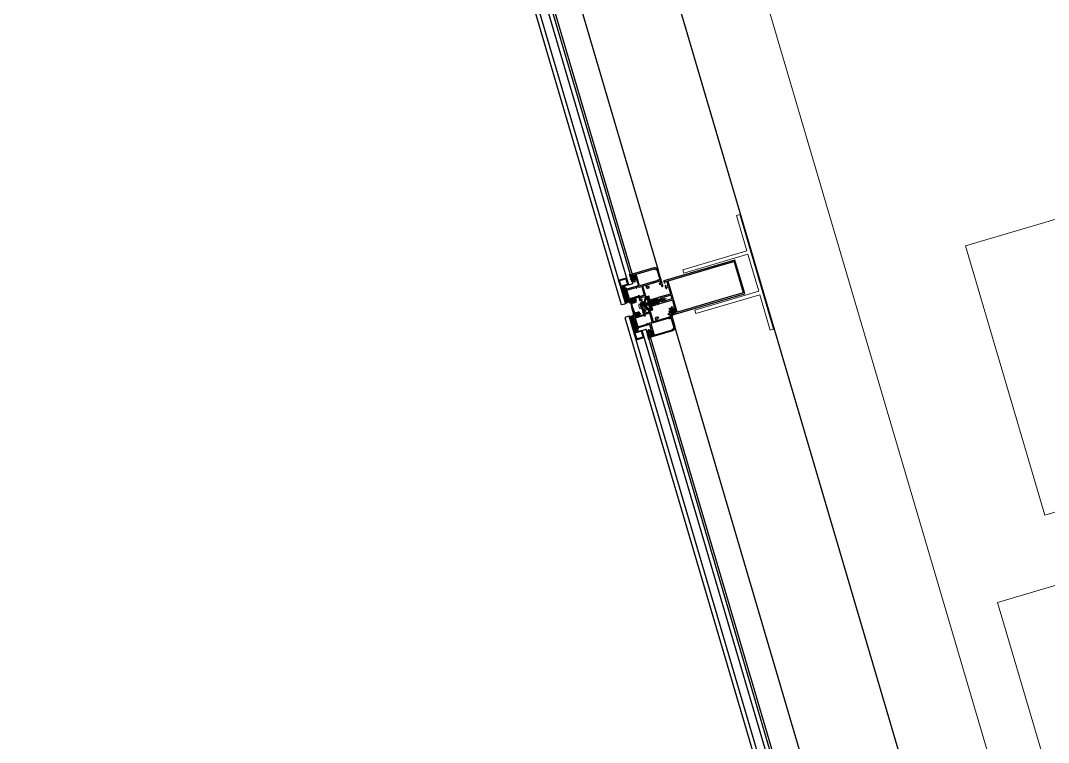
# Model space of a CAD drawing. Header units: millimetres. Extents: x 62878 to 70819, y -67946 to -61850.
# Drawn here: x 63181.4 to 63327.9, y -64263.7 to -64160.8 of the extents above; entities that cross this region are included whole.
import ezdxf

# ---------------------------------------------------------------- set-up
doc = ezdxf.new("R2010")
doc.units = ezdxf.units.MM
for name, color, linetype, lineweight in [('Dog_dos_yeni', 63, 'Continuous', 5), ('DOGRAMA', 171, 'Continuous', 0), ('GOR-2', 152, 'Continuous', 20), ('TEFRİŞ-yeni', 53, 'Continuous', 9)]:
    doc.layers.add(name, color=color, linetype=linetype, lineweight=lineweight)
pattern_1 = [(61.42666, (63312.4994, -64303.56054), (0.13941514, -0.07592747), [])]
pattern_2 = [(331.42666, (63250.30492, -64092.60424), (0.07592747, 0.13941514), [])]

# ---------------------------------------------------------------- blocks, each defined once
blk = doc.blocks.new('a2we')
at = {"lineweight": 5, "ltscale": 0.5}
for p, q in [((-198.1, -420.1), (-197.1, -419.7)), ((-194.9, -421.4), (-198.1, -420.1)), ((-193.9, -421), (-198.1, -420.1)), ((-198.1, -422.7), (-197.1, -422.3)), ((-194.9, -424), (-198.1, -422.7)), ((-193.9, -423.6), (-198.1, -422.7)), ((-198.1, -425.2), (-197.1, -424.9)), ((-197.6, -417.6), (-196.6, -417.2)), ((-194.2, -418.3), (-197.6, -417.6)), ((-195.2, -418.6), (-197.6, -417.6)), ((-196.9, -417.9), (-197.1, -418.3)), ((-197.1, -419.7), (-197.1, -418.4)), ((-197.1, -419.7), (-193.9, -421)), ((-197.1, -419.7), (-193.9, -421)), ((-197.1, -422.3), (-197.1, -420.5)), ((-197.1, -422.3), (-193.9, -423.6)), ((-197.1, -422.3), (-193.9, -423.6)), ((-197.1, -424.9), (-197.1, -423.1)), ((-197.1, -424.9), (-193.9, -426.1)), ((-197.1, -424.9), (-193.9, -426.1)), ((-196, -415.3), (-196.6, -417.2)), ((-196.6, -417.2), (-194.2, -418.3)), ((-196, -415.3), (-195.5, -417.7)), ((-194.2, -418.3), (-195.2, -418.6)), ((-195.2, -418.6), (-194.9, -419.3)), ((-194.9, -420.6), (-194.9, -419.4)), ((-193.9, -421), (-194.9, -421.4)), ((-194.9, -423.2), (-194.9, -421.4)), ((-193.9, -423.6), (-194.9, -424)), ((-194.9, -425.7), (-194.9, -424)), ((-194.9, -426.5), (-198.1, -425.2)), ((-193.9, -426.1), (-198.1, -425.2)), ((-198.1, -427.7), (-197.1, -427.3)), ((-194.9, -429), (-198.1, -427.7)), ((-193.9, -428.6), (-198.1, -427.7)), ((-198.1, -429.9), (-197.1, -429.6)), ((-194.9, -431.2), (-198.1, -429.9)), ((-193.9, -430.9), (-198.1, -429.9)), ((-198.1, -432.2), (-197.1, -431.8)), ((-194.9, -433.5), (-198.1, -432.2)), ((-193.9, -433.1), (-198.1, -432.2)), ((-198.1, -434.4), (-197.1, -434.1)), ((-194.9, -435.7), (-198.1, -434.4)), ((-193.9, -435.4), (-198.1, -434.4)), ((-198.1, -436.7), (-197.1, -436.4)), ((-194.9, -438), (-198.1, -436.7)), ((-193.9, -437.7), (-198.1, -436.7)), ((-198.1, -439), (-197.1, -438.7)), ((-194.9, -440.3), (-198.1, -439)), ((-193.9, -440), (-198.1, -439)), ((-197.1, -427.3), (-197.1, -425.6)), ((-197.1, -427.3), (-193.9, -428.6)), ((-197.1, -427.3), (-193.9, -428.6)), ((-197.1, -429.6), (-197.1, -428)), ((-197.1, -429.6), (-193.9, -430.9)), ((-197.1, -429.6), (-193.9, -430.9)), ((-197.1, -431.8), (-197.1, -430.3)), ((-197.1, -431.8), (-193.9, -433.1)), ((-197.1, -431.8), (-193.9, -433.1)), ((-197.1, -434.1), (-197.1, -432.5)), ((-197.1, -434.1), (-193.9, -435.4)), ((-197.1, -434.1), (-193.9, -435.4)), ((-197.1, -436.4), (-197.1, -434.8)), ((-197.1, -436.4), (-193.9, -437.7)), ((-197.1, -436.4), (-193.9, -437.7)), ((-197.1, -438.7), (-197.1, -437.1)), ((-197.1, -438.7), (-193.9, -440)), ((-197.1, -438.7), (-193.9, -440)), ((-197.1, -441), (-197.1, -439.4)), ((-193.9, -426.1), (-194.9, -426.5)), ((-194.9, -428.2), (-194.9, -426.5)), ((-193.9, -428.6), (-194.9, -429)), ((-194.9, -430.5), (-194.9, -429)), ((-193.9, -430.9), (-194.9, -431.2)), ((-194.9, -432.7), (-194.9, -431.2)), ((-193.9, -433.1), (-194.9, -433.5)), ((-194.9, -435), (-194.9, -433.5)), ((-193.9, -435.4), (-194.9, -435.7)), ((-194.9, -437.3), (-194.9, -435.7)), ((-193.9, -437.7), (-194.9, -438)), ((-194.9, -439.6), (-194.9, -438)), ((-192.8, -453.3), (-199.2, -453.3)), ((-199.2, -454.6), (-199.2, -453.3)), ((-198.1, -441.3), (-197.1, -441)), ((-194.9, -442.6), (-198.1, -441.3)), ((-193.9, -442.3), (-198.1, -441.3)), ((-198.1, -443.6), (-197.1, -443.3)), ((-194.9, -444.9), (-198.1, -443.6)), ((-193.9, -444.6), (-198.1, -443.6)), ((-198.1, -445.9), (-197.1, -445.6)), ((-193.9, -446.9), (-198.1, -445.9)), ((-194.9, -447.2), (-198.1, -445.9)), ((-197.1, -447.9), (-198.1, -448.2)), ((-194.9, -449.5), (-198.1, -448.2)), ((-198.1, -448.2), (-193.9, -449.2)), ((-198.1, -450.5), (-197.1, -450.2)), ((-194.9, -451.8), (-198.1, -450.5)), ((-193.9, -451.5), (-198.1, -450.5)), ((-197.1, -441), (-193.9, -442.3)), ((-197.1, -443.3), (-197.1, -441.7)), ((-197.1, -443.3), (-193.9, -444.6)), ((-197.1, -445.6), (-197.1, -444)), ((-197.1, -445.6), (-193.9, -446.9)), ((-197.1, -445.6), (-193.9, -446.9)), ((-197.1, -447.9), (-197.1, -446.3)), ((-193.9, -449.2), (-197.1, -447.9)), ((-197.1, -450.2), (-197.1, -448.6)), ((-197.1, -450.2), (-193.9, -451.5)), ((-197.1, -453.3), (-197.1, -450.9)), ((-193.9, -440), (-194.9, -440.3)), ((-194.9, -441.8), (-194.9, -440.3)), ((-193.9, -442.3), (-194.9, -442.6)), ((-194.9, -444.1), (-194.9, -442.6)), ((-193.9, -444.6), (-194.9, -444.9)), ((-194.9, -446.4), (-194.9, -444.9)), ((-193.9, -446.9), (-194.9, -447.2)), ((-194.9, -448.7), (-194.9, -447.2)), ((-193.9, -449.2), (-194.9, -449.5)), ((-194.9, -451), (-194.9, -449.5)), ((-193.9, -451.5), (-194.9, -451.8)), ((-194.9, -453.3), (-194.9, -451.8)), ((-192.8, -454.6), (-192.8, -453.3))]:
    blk.add_line(p, q, dxfattribs=at)
blk.add_lwpolyline([(-196.5, -455.7), (-196.1, -455.4), (-195.9, -455.4), (-195.6, -455.7)], dxfattribs=at)
for centre, radius, start, end in [((-196.9, -418.4), 0.2, 155.3251, 180), ((-195.1, -419.4), 0.2, 0, 19.1116), ((-195.7, -449.5), 6.19, 234.7573, 262.4905), ((-196.4, -449.5), 6.19, 277.5095, 305.2427)]:
    blk.add_arc(centre, radius, start, end, dxfattribs=at)

msp = doc.modelspace()

# ---------------------------------------------------------------- hatches: boundary and pattern name
at = {"layer": 'DOGRAMA', "lineweight": -2}
h = msp.add_hatch(dxfattribs=at)
h.set_pattern_fill('ANSI31', color=256, scale=0.05, angle=433.5058, style=0)
h.set_pattern_definition(pattern_2)
edge = h.paths.add_edge_path(flags=16)
edge.add_arc((63268.55, -64197.51), 0.4, 4.8897, 27.9636, ccw=False)
edge.add_line((63268.94, -64197.48), (63268.7, -64197.55))
edge.add_line((63268.7, -64197.55), (63268.66, -64197.4))
edge.add_line((63268.66, -64197.4), (63268.9, -64197.33))
edge = h.paths.add_edge_path()
edge.add_arc((63268.55, -64197.51), 0.5, -20.4432, 53.2966, ccw=False)
edge.add_line((63269.01, -64197.69), (63268.92, -64197.72))
edge.add_line((63268.92, -64197.72), (63268.88, -64197.6))
edge.add_line((63268.88, -64197.6), (63268.83, -64197.62))
edge.add_arc((63268.85, -64197.72), 0.1, 106.4267, 196.4267)
edge.add_line((63268.76, -64197.74), (63268.82, -64197.95))
edge.add_line((63268.82, -64197.95), (63268.65, -64198.01))
edge.add_line((63268.65, -64198.01), (63268.64, -64197.97))
edge.add_arc((63268.7, -64197.95), 0.065, 128.0173, 196.4267, ccw=False)
edge.add_arc((63268.64, -64197.87), 0.0327, 308.0173, 501.8569)
edge.add_arc((63268.79, -64197.95), 0.199, 150.5104, 200.7763)
edge.add_arc((63268.55, -64198.03), 0.05, -162.6012, 14.9121, ccw=False)
edge.add_arc((63268.81, -64197.95), 0.323, 158.041, 197.3673, ccw=False)
edge.add_arc((63268.5, -64197.82), 0.02, 338.041, 406.4267)
edge.add_line((63268.51, -64197.81), (63268.35, -64197.66))
edge.add_arc((63268.36, -64197.65), 0.015, 66.4267, 226.4267, ccw=False)
edge.add_line((63268.37, -64197.63), (63268.48, -64197.68))
edge.add_arc((63268.49, -64197.66), 0.02, 246.4267, 406.4267)
edge.add_line((63268.5, -64197.65), (63268.29, -64197.45))
edge.add_arc((63268.3, -64197.44), 0.015, 66.4267, 226.4267, ccw=False)
edge.add_line((63268.3, -64197.42), (63268.42, -64197.47))
edge.add_arc((63268.42, -64197.45), 0.02, 246.4267, 406.4267)
edge.add_line((63268.44, -64197.44), (63268.22, -64197.24))
edge.add_arc((63268.24, -64197.23), 0.015, 66.4267, 226.4267, ccw=False)
edge.add_line((63268.24, -64197.21), (63268.35, -64197.26))
edge.add_arc((63268.36, -64197.24), 0.02, 246.4267, 406.4267)
edge.add_line((63268.38, -64197.23), (63268.16, -64197.02))
edge.add_arc((63268.17, -64197.01), 0.015, 66.4267, 226.4267, ccw=False)
edge.add_line((63268.18, -64197), (63268.28, -64197.05))
edge.add_arc((63268.32, -64196.95), 0.1, 246.4267, 286.4267)
edge.add_line((63268.35, -64197.05), (63268.54, -64197))
edge.add_line((63268.54, -64197), (63268.6, -64197.21))
edge.add_arc((63268.7, -64197.18), 0.1, 196.4267, 286.4267)
edge.add_line((63268.72, -64197.27), (63268.78, -64197.26))
edge.add_line((63268.78, -64197.26), (63268.75, -64197.14))
edge.add_line((63268.75, -64197.14), (63268.84, -64197.11))
h = msp.add_hatch(dxfattribs=at)
h.set_pattern_fill('AR-HBONE', color=256, scale=0.03, angle=433.5058, style=0)
h.set_pattern_definition([(331.42666, (63300.67628, -64184.57386), (0.16277867, 0.04799068), [0.36, -0.12]), (61.42666, (63300.78167, -64184.63125), (0.16277867, 0.04799068), [0.36, -0.12])])
h.paths.add_polyline_path([(63267.56, -64198.9), (63267.49, -64198.66), (63266.91, -64198.83), (63267.13, -64199.57), (63267.71, -64199.4)])
h = msp.add_hatch(dxfattribs=at)
h.set_pattern_fill('ANSI31', color=256, scale=0.04, angle=433.5058, style=0)
h.set_pattern_definition([(61.42666, (63318.24, -64323.03194), (0.11153211, -0.06074198), [])])
h.paths.add_polyline_path([(63267.76, -64199.68, 0.414214), (63267.79, -64199.69), (63268.16, -64200.94, 0.153231), (63267.61, -64201.21), (63267.21, -64199.84)])
h.paths.add_polyline_path([(63267.71, -64199.4), (63267.78, -64199.64, 0.414214), (63267.76, -64199.68), (63267.21, -64199.84), (63267.13, -64199.57)])
h = msp.add_hatch(dxfattribs=at)
h.set_pattern_fill('ANSI31', color=256, scale=0.05, angle=433.5058, style=0)
h.set_pattern_definition(pattern_2)
edge = h.paths.add_edge_path(flags=16)
edge.add_arc((63268.82, -64201.3), 0.668, 99.551, 113.3023)
edge.add_line((63268.56, -64200.69), (63268.64, -64200.96))
edge.add_line((63268.64, -64200.96), (63268.79, -64200.91))
edge.add_line((63268.79, -64200.91), (63268.71, -64200.64))
edge = h.paths.add_edge_path()
edge.add_line((63269.12, -64200.9), (63269.09, -64200.79))
edge.add_line((63269.09, -64200.79), (63268.86, -64200.86))
edge.add_line((63268.86, -64200.86), (63268.81, -64200.68))
edge.add_line((63268.81, -64200.68), (63268.92, -64200.65))
edge.add_line((63268.92, -64200.65), (63268.89, -64200.55))
edge.add_arc((63268.72, -64200.96), 0.442, 67.119, 145.7343)
edge.add_line((63268.36, -64200.71), (63268.38, -64200.8))
edge.add_line((63268.38, -64200.8), (63268.5, -64200.77))
edge.add_line((63268.5, -64200.77), (63268.55, -64200.95))
edge.add_line((63268.55, -64200.95), (63268.32, -64201.02))
edge.add_line((63268.32, -64201.02), (63268.6, -64201.98))
edge.add_arc((63268.64, -64201.97), 0.05, 196.4267, 369.7168)
edge.add_line((63268.69, -64201.96), (63268.53, -64201.22))
edge.add_arc((63268.63, -64201.2), 0.1, 106.4267, 192.8519, ccw=False)
edge.add_line((63268.6, -64201.11), (63269.09, -64200.96))
edge.add_arc((63269.07, -64200.91), 0.05, 286.4267, 376.4267)
h = msp.add_hatch(dxfattribs=at)
h.set_pattern_fill('ANSI31', color=256, scale=0.05, angle=433.5058, style=0)
h.set_pattern_definition(pattern_1)
edge = h.paths.add_edge_path(flags=16)
edge.add_arc((63272.09, -64200.86), 0.05, 286.4267, 376.4267)
edge.add_line((63272.13, -64200.85), (63272.12, -64200.79))
edge.add_arc((63272.07, -64200.8), 0.05, 16.4267, 106.4267)
edge.add_line((63272.05, -64200.75), (63271.84, -64200.82))
edge.add_line((63271.84, -64200.82), (63271.88, -64200.97))
edge.add_line((63271.88, -64200.97), (63272.1, -64200.91))
h.paths.add_polyline_path([(63271.74, -64201.01), (63271.7, -64200.86), (63271.43, -64200.94), (63271.48, -64201.09)], flags=16)
edge = h.paths.add_edge_path()
edge.add_arc((63272.04, -64200.75), 0.2, 35.8604, 106.4267)
edge.add_line((63271.98, -64200.56), (63271.93, -64200.57))
edge.add_line((63271.93, -64200.57), (63271.95, -64200.63))
edge.add_line((63271.95, -64200.63), (63271.82, -64200.67))
edge.add_line((63271.82, -64200.67), (63271.78, -64200.65))
edge.add_arc((63271.74, -64200.73), 0.1, 61.4267, 106.4267)
edge.add_line((63271.71, -64200.64), (63271.58, -64200.67))
edge.add_line((63271.58, -64200.67), (63271.6, -64200.73))
edge.add_line((63271.6, -64200.73), (63271.48, -64200.77))
edge.add_line((63271.48, -64200.77), (63271.34, -64200.69))
edge.add_line((63271.34, -64200.69), (63271.31, -64200.59))
edge.add_line((63271.31, -64200.59), (63271.07, -64200.66))
edge.add_line((63271.07, -64200.66), (63271.1, -64200.6))
edge.add_line((63271.1, -64200.6), (63270.96, -64200.12))
edge.add_line((63270.96, -64200.12), (63270.65, -64200.21))
edge.add_arc((63270.73, -64200.5), 0.3, 106.4267, 166.4267)
edge.add_line((63270.44, -64200.43), (63270.32, -64200.91))
edge.add_arc((63270.35, -64200.91), 0.03, 166.4267, 256.4267)
edge.add_line((63270.35, -64200.94), (63270.41, -64200.96))
edge.add_arc((63270.41, -64200.93), 0.03, 256.4267, 346.4267)
edge.add_line((63270.44, -64200.93), (63270.53, -64200.56))
edge.add_arc((63270.73, -64200.6), 0.2, 104.5071, 166.4267, ccw=False)
edge.add_arc((63270.71, -64200.51), 0.1, -43.5733, 109.1415, ccw=False)
edge.add_arc((63270.85, -64200.64), 0.1, 136.4267, 196.4267)
edge.add_line((63270.76, -64200.67), (63270.85, -64200.98))
edge.add_arc((63270.8, -64201), 0.05, -73.5733, 16.4267, ccw=False)
edge.add_line((63270.82, -64201.05), (63270.77, -64201.06))
edge.add_arc((63270.78, -64201.11), 0.05, 106.4267, 196.4267)
edge.add_line((63270.74, -64201.12), (63270.79, -64201.31))
edge.add_arc((63270.84, -64201.3), 0.05, 196.4267, 286.4267)
edge.add_line((63270.85, -64201.35), (63270.9, -64201.33))
edge.add_arc((63270.92, -64201.38), 0.05, 16.4267, 106.4267, ccw=False)
edge.add_line((63270.96, -64201.37), (63271.06, -64201.68))
edge.add_arc((63271.15, -64201.65), 0.1, 196.4267, 256.4267)
edge.add_arc((63271.11, -64201.85), 0.1, -76.2882, 76.4267, ccw=False)
edge.add_arc((63271.07, -64201.76), 0.2, 226.4267, 288.3463, ccw=False)
edge.add_line((63270.93, -64201.9), (63270.65, -64201.63))
edge.add_arc((63270.63, -64201.65), 0.03, 46.4267, 136.4267)
edge.add_line((63270.61, -64201.63), (63270.56, -64201.68))
edge.add_arc((63270.59, -64201.7), 0.03, 136.4267, 226.4267)
edge.add_line((63270.56, -64201.72), (63270.92, -64202.06))
edge.add_arc((63271.13, -64201.84), 0.3, 226.4267, 286.4267)
edge.add_line((63271.21, -64202.13), (63271.53, -64202.04))
edge.add_line((63271.53, -64202.04), (63271.38, -64201.56))
edge.add_line((63271.38, -64201.56), (63271.32, -64201.52))
edge.add_line((63271.32, -64201.52), (63271.56, -64201.45))
edge.add_line((63271.56, -64201.45), (63271.53, -64201.35))
edge.add_line((63271.53, -64201.35), (63271.61, -64201.21))
edge.add_line((63271.61, -64201.21), (63271.73, -64201.17))
edge.add_line((63271.73, -64201.17), (63271.75, -64201.23))
edge.add_line((63271.75, -64201.23), (63271.87, -64201.19))
edge.add_arc((63271.84, -64201.1), 0.1, 286.4267, 331.4267)
edge.add_line((63271.93, -64201.15), (63271.95, -64201.11))
edge.add_line((63271.95, -64201.11), (63272.08, -64201.07))
edge.add_line((63272.08, -64201.07), (63272.09, -64201.13))
edge.add_line((63272.09, -64201.13), (63272.15, -64201.11))
edge.add_arc((63272.09, -64200.92), 0.2, 286.4267, 356.9929)
edge.add_arc((63271.82, -64200.91), 0.47, 356.9929, 395.8604)
h = msp.add_hatch(dxfattribs=at)
h.set_pattern_fill('ANSI31', color=256, scale=0.05, angle=433.5058, style=0)
h.set_pattern_definition(pattern_1)
edge = h.paths.add_edge_path(flags=16)
edge.add_arc((63269.09, -64202.2), 0.668, 279.551, 293.3023, ccw=False)
edge.add_line((63269.2, -64202.86), (63269.12, -64202.59))
edge.add_line((63269.12, -64202.59), (63269.27, -64202.54))
edge.add_line((63269.27, -64202.54), (63269.35, -64202.82))
edge = h.paths.add_edge_path()
edge.add_line((63269.56, -64202.38), (63269.59, -64202.48))
edge.add_line((63269.59, -64202.48), (63269.36, -64202.55))
edge.add_line((63269.36, -64202.55), (63269.41, -64202.73))
edge.add_line((63269.41, -64202.73), (63269.53, -64202.7))
edge.add_line((63269.53, -64202.7), (63269.55, -64202.8))
edge.add_arc((63269.19, -64202.55), 0.442, 247.119, 325.7343, ccw=False)
edge.add_line((63269.02, -64202.95), (63268.99, -64202.86))
edge.add_line((63268.99, -64202.86), (63269.1, -64202.82))
edge.add_line((63269.1, -64202.82), (63269.05, -64202.64))
edge.add_line((63269.05, -64202.64), (63268.82, -64202.71))
edge.add_line((63268.82, -64202.71), (63268.53, -64201.75))
edge.add_arc((63268.58, -64201.74), 0.05, 23.1365, 196.4267, ccw=False)
edge.add_line((63268.62, -64201.72), (63268.89, -64202.42))
edge.add_arc((63268.98, -64202.39), 0.1, 200.0014, 286.4267)
edge.add_line((63269.01, -64202.49), (63269.49, -64202.34))
edge.add_arc((63269.51, -64202.39), 0.05, 16.4267, 106.4267, ccw=False)
h = msp.add_hatch(dxfattribs=at)
h.set_pattern_fill('ANSI31', color=256, scale=0.05, angle=433.5058, style=0)
h.set_pattern_definition(pattern_1)
edge = h.paths.add_edge_path()
edge.add_arc((63274.32, -64202.88), 0.1, 106.4267, 146.4267, ccw=False)
edge.add_line((63274.29, -64202.79), (63274.46, -64202.74))
edge.add_line((63274.46, -64202.74), (63274.4, -64202.53))
edge.add_arc((63274.49, -64202.5), 0.1, 106.4267, 196.4267, ccw=False)
edge.add_line((63274.46, -64202.4), (63274.52, -64202.38))
edge.add_line((63274.52, -64202.38), (63274.55, -64202.5))
edge.add_line((63274.55, -64202.5), (63274.65, -64202.47))
edge.add_arc((63274.18, -64202.3), 0.5, 339.5568, 413.2966)
edge.add_line((63274.48, -64201.9), (63274.38, -64201.92))
edge.add_line((63274.38, -64201.92), (63274.42, -64202.04))
edge.add_line((63274.42, -64202.04), (63274.36, -64202.06))
edge.add_arc((63274.33, -64201.96), 0.1, 196.4267, 286.4267, ccw=False)
edge.add_line((63274.24, -64201.99), (63274.17, -64201.78))
edge.add_line((63274.17, -64201.78), (63274.02, -64201.82))
edge.add_line((63274.02, -64201.82), (63274.03, -64201.86))
edge.add_arc((63274.09, -64201.84), 0.065, 196.4267, 264.836)
edge.add_arc((63274.09, -64201.94), 0.0327, -109.0036, 84.836, ccw=False)
edge.add_arc((63274.15, -64201.74), 0.242, 206.1174, 251.6241, ccw=False)
edge.add_arc((63273.89, -64201.86), 0.05, 17.9413, 195.4545)
edge.add_arc((63274.17, -64201.71), 0.372, 206.2752, 242.9267)
edge.add_arc((63273.99, -64202.06), 0.02, -13.5733, 54.8123, ccw=False)
edge.add_line((63274.01, -64202.06), (63273.96, -64202.28))
edge.add_arc((63273.97, -64202.28), 0.015, 166.4267, 326.4267)
edge.add_line((63273.99, -64202.29), (63274.05, -64202.19))
edge.add_arc((63274.07, -64202.2), 0.02, -13.5733, 146.4267, ccw=False)
edge.add_line((63274.09, -64202.2), (63274.02, -64202.49))
edge.add_arc((63274.04, -64202.49), 0.015, 166.4267, 326.4267)
edge.add_line((63274.05, -64202.5), (63274.12, -64202.4))
edge.add_arc((63274.13, -64202.41), 0.02, -13.5733, 146.4267, ccw=False)
edge.add_line((63274.15, -64202.41), (63274.08, -64202.7))
edge.add_arc((63274.1, -64202.7), 0.015, 166.4267, 326.4267)
edge.add_line((63274.11, -64202.71), (63274.18, -64202.61))
edge.add_arc((63274.2, -64202.62), 0.02, -13.5733, 146.4267, ccw=False)
edge.add_line((63274.21, -64202.62), (63274.15, -64202.91))
edge.add_arc((63274.16, -64202.91), 0.015, 166.4267, 326.4267)
edge.add_line((63274.17, -64202.92), (63274.24, -64202.83))
edge = h.paths.add_edge_path(flags=16)
edge.add_line((63274.51, -64202.12), (63274.32, -64202.17))
edge.add_arc((63274.33, -64202.2), 0.03, 106.4267, 196.4267)
edge.add_line((63274.3, -64202.21), (63274.33, -64202.3))
edge.add_arc((63274.36, -64202.3), 0.03, 196.4267, 286.4267)
edge.add_line((63274.37, -64202.32), (63274.56, -64202.27))
edge.add_arc((63274.55, -64202.24), 0.03, 286.4267, 368.6602)
edge.add_arc((63274.18, -64202.3), 0.4, 8.6602, 24.1931)
edge.add_arc((63274.52, -64202.14), 0.03, 24.1931, 106.4267)
h = msp.add_hatch(dxfattribs=at)
h.set_pattern_fill('ANSI31', color=256, scale=0.04, angle=433.5058, style=0)
h.set_pattern_definition([(331.42666, (63244.56433, -64073.13283), (0.06074198, 0.11153211), [])])
h.paths.add_polyline_path([(63269.07, -64204.15, -0.414214), (63269.09, -64204.11), (63268.73, -64202.86, -0.153231), (63268.12, -64202.94), (63268.53, -64204.31)])
h.paths.add_polyline_path([(63269.18, -64204.4), (63269.11, -64204.16, -0.414214), (63269.07, -64204.15), (63268.53, -64204.31), (63268.6, -64204.57)])
h = msp.add_hatch(dxfattribs=at)
h.set_pattern_fill('AR-HBONE', color=256, scale=0.03, angle=433.5058, style=0)
h.set_pattern_definition([(61.42666, (63304.92186, -64198.97437), (0.16277867, 0.04799068), [0.36, -0.12]), (331.42666, (63304.97926, -64198.86899), (0.16277867, 0.04799068), [0.36, -0.12])])
h.paths.add_polyline_path([(63269.33, -64204.91), (63269.4, -64205.15), (63268.82, -64205.31), (63268.6, -64204.57), (63269.18, -64204.4)])
h = msp.add_hatch(dxfattribs=at)
h.set_pattern_fill('ANSI31', color=256, scale=0.05, angle=433.5058, style=0)
h.set_pattern_definition(pattern_1)
edge = h.paths.add_edge_path(flags=16)
edge.add_arc((63270.91, -64205.53), 0.4, 4.8897, 27.9636)
edge.add_line((63271.26, -64205.35), (63271.02, -64205.42))
edge.add_line((63271.02, -64205.42), (63271.07, -64205.57))
edge.add_line((63271.07, -64205.57), (63271.31, -64205.5))
edge = h.paths.add_edge_path()
edge.add_arc((63270.91, -64205.53), 0.5, 339.5568, 413.2966)
edge.add_line((63271.21, -64205.13), (63271.11, -64205.16))
edge.add_line((63271.11, -64205.16), (63271.15, -64205.28))
edge.add_line((63271.15, -64205.28), (63271.09, -64205.29))
edge.add_arc((63271.06, -64205.2), 0.1, 196.4267, 286.4267, ccw=False)
edge.add_line((63270.96, -64205.23), (63270.9, -64205.01))
edge.add_line((63270.9, -64205.01), (63270.73, -64205.07))
edge.add_line((63270.73, -64205.07), (63270.74, -64205.1))
edge.add_arc((63270.8, -64205.08), 0.065, 196.4267, 264.836)
edge.add_arc((63270.79, -64205.18), 0.0327, -109.0036, 84.836, ccw=False)
edge.add_arc((63270.88, -64205.04), 0.199, 192.077, 242.3429, ccw=False)
edge.add_arc((63270.63, -64205.09), 0.05, 17.9413, 195.4545)
edge.add_arc((63270.9, -64205.02), 0.323, 195.486, 234.8123)
edge.add_arc((63270.7, -64205.3), 0.02, -13.5733, 54.8123, ccw=False)
edge.add_line((63270.72, -64205.31), (63270.67, -64205.52))
edge.add_arc((63270.68, -64205.52), 0.015, 166.4267, 326.4267)
edge.add_line((63270.69, -64205.53), (63270.76, -64205.43))
edge.add_arc((63270.78, -64205.44), 0.02, -13.5733, 146.4267, ccw=False)
edge.add_line((63270.8, -64205.44), (63270.73, -64205.73))
edge.add_arc((63270.74, -64205.73), 0.015, 166.4267, 326.4267)
edge.add_line((63270.76, -64205.74), (63270.82, -64205.64))
edge.add_arc((63270.84, -64205.65), 0.02, -13.5733, 146.4267, ccw=False)
edge.add_line((63270.86, -64205.66), (63270.79, -64205.94))
edge.add_arc((63270.81, -64205.95), 0.015, 166.4267, 326.4267)
edge.add_line((63270.82, -64205.95), (63270.89, -64205.85))
edge.add_arc((63270.9, -64205.86), 0.02, -13.5733, 146.4267, ccw=False)
edge.add_line((63270.92, -64205.87), (63270.85, -64206.15))
edge.add_arc((63270.87, -64206.16), 0.015, 166.4267, 326.4267)
edge.add_line((63270.88, -64206.16), (63270.94, -64206.07))
edge.add_arc((63271.03, -64206.12), 0.1, 106.4267, 146.4267, ccw=False)
edge.add_line((63271, -64206.03), (63271.19, -64205.97))
edge.add_line((63271.19, -64205.97), (63271.12, -64205.76))
edge.add_arc((63271.22, -64205.73), 0.1, 106.4267, 196.4267, ccw=False)
edge.add_line((63271.19, -64205.64), (63271.25, -64205.62))
edge.add_line((63271.25, -64205.62), (63271.28, -64205.74))
edge.add_line((63271.28, -64205.74), (63271.38, -64205.71))

# ---------------------------------------------------------------- linework, layer by layer
msp.add_lwpolyline([(68896.02, -63031.44), (69030.26, -63071.18), (69185.28, -62547.65), (68893, -62461.11, 1.044368), (68063.2, -62298.73, 0.204375), (63106.96, -62494.78, 0.353953), (62932.94, -62997.83), (63753.18, -65779.6), (64154.95, -67142.15), (65336.72, -66792.62), (65336.7, -66829.11), (65270.54, -66829.07, 0.626789), (65270.2, -67369.07), (65531.84, -67369.23, 0.926242), (66130.09, -67369.61), (66391.73, -67369.77, 0.626743), (66392.07, -66829.77), (66326.15, -66829.73), (66326.17, -66793.24), (67506.16, -67144.13), (68467.02, -63899.09), (68625.2, -63946.04), (68896.02, -63031.42)], format="xyb")
at = {"layer": 'Dog_dos_yeni'}
msp.add_lwpolyline([(63288.73, -64204.79), (63283.92, -64188.48), (63283.44, -64188.62), (63284.92, -64193.66), (63275.81, -64196.34), (63275.95, -64196.82), (63285.06, -64194.14), (63286.62, -64199.41), (63277.51, -64202.1), (63277.65, -64202.58), (63286.76, -64199.89), (63288.25, -64204.93), (63288.73, -64204.79)], close=True, dxfattribs=at)
msp.add_lwpolyline([(63288.73, -64204.79), (63283.92, -64188.48), (63283.44, -64188.62), (63284.92, -64193.66), (63275.81, -64196.34), (63275.95, -64196.82), (63285.06, -64194.14), (63286.62, -64199.41), (63277.51, -64202.1), (63277.65, -64202.58), (63286.76, -64199.89), (63288.25, -64204.93), (63288.73, -64204.79)], close=True, dxfattribs=at)
at = {"layer": 'DOGRAMA', "lineweight": -2}
for p, q in [((63241.18, -64113.68), (63267.01, -64201.28)), ((63241.73, -64113.41), (63267.61, -64201.21)), ((63243.58, -64115.45), (63268.06, -64198.49)), ((63244.16, -64115.28), (63268.64, -64198.32)), ((63248.26, -64114.91), (63272.29, -64196.41)), ((63244.8, -64116.42), (63268.57, -64197.02)), ((63268.06, -64198.49), (63268.64, -64198.32)), ((63266.91, -64198.83), (63267.49, -64198.66)), ((63267.71, -64199.4), (63267.13, -64199.57)), ((63267.71, -64199.4), (63267.13, -64199.57)), ((63267.71, -64199.4), (63267.49, -64198.66)), ((63267.13, -64201.35), (63267.01, -64201.28)), ((63267.61, -64201.21), (63267.13, -64201.35)), ((63267.64, -64203.08), (63267.57, -64203.2)), ((63293.4, -64290.81), (63267.57, -64203.2)), ((63268.12, -64202.94), (63267.64, -64203.08)), ((63294.01, -64290.73), (63268.12, -64202.94)), ((63269.18, -64204.4), (63268.6, -64204.57)), ((63269.18, -64204.4), (63268.6, -64204.57)), ((63268.82, -64205.31), (63269.4, -64205.15)), ((63269.18, -64204.4), (63269.4, -64205.15)), ((63269.97, -64204.98), (63270.55, -64204.81)), ((63294.46, -64288.02), (63269.97, -64204.98)), ((63295.03, -64287.85), (63270.55, -64204.81)), ((63298.68, -64285.94), (63274.65, -64204.43)), ((63294.96, -64286.54), (63271.2, -64205.94))]:
    msp.add_line(p, q, dxfattribs=at)
msp.add_lwpolyline([(63106.96, -62494.78, 0.354372), (62933.16, -62998.56), (63684.78, -65547.6)], format="xyb", dxfattribs=at)
at = {"layer": 'DOGRAMA', "lineweight": -2, "ltscale": 0.5}
for points in [[(63274.23, -64201.6, 0.414214), (63274.17, -64201.73), (63274.24, -64201.97, 0.414214), (63274.36, -64202.03), (63274.38, -64202.03), (63274.34, -64201.89), (63274.58, -64201.81, -0.414214), (63274.64, -64201.85), (63274.72, -64202.11), (63274.75, -64202.13), (63274.73, -64202.16), (63274.81, -64202.42, -0.414214), (63274.78, -64202.49), (63274.54, -64202.56), (63274.49, -64202.41), (63274.47, -64202.42, 0.414214), (63274.41, -64202.54), (63274.45, -64202.71, 0.414214), (63274.49, -64202.73), (63284.6, -64199.75, 0.414214), (63284.62, -64199.71), (63283.22, -64194.97, 0.414214), (63283.19, -64194.95), (63273.08, -64197.93, 0.414214), (63273.06, -64197.97), (63273.11, -64198.13, 0.414214), (63273.23, -64198.2), (63273.25, -64198.19), (63273.21, -64198.05), (63273.45, -64197.98, -0.414214), (63273.51, -64198.01), (63273.58, -64198.27), (63273.62, -64198.29), (63273.6, -64198.33), (63273.68, -64198.59, -0.414214), (63273.64, -64198.65), (63273.4, -64198.72), (63273.36, -64198.58), (63273.34, -64198.58, 0.414214), (63273.28, -64198.71), (63273.35, -64198.95, 0.414214), (63273.47, -64199.01), (63273.49, -64199.01), (63273.45, -64198.86), (63273.69, -64198.79, -0.414214), (63273.75, -64198.83), (63273.88, -64199.26), (63273.91, -64199.28), (63273.89, -64199.31), (63274.02, -64199.74, -0.414214), (63273.98, -64199.8), (63272.26, -64200.31), (63272.24, -64200.35), (63272.2, -64200.33), (63271.37, -64200.57, 0.414214), (63271.34, -64200.63), (63271.35, -64200.66, 0.198912), (63271.37, -64200.69), (63271.46, -64200.74, 0.198912), (63271.5, -64200.74), (63271.58, -64200.72), (63271.57, -64200.69, -0.414214), (63271.59, -64200.65), (63271.75, -64200.6), (63271.81, -64200.64, 0.198912), (63271.84, -64200.64), (63271.92, -64200.62), (63271.91, -64200.59, -0.414214), (63271.93, -64200.55), (63272.1, -64200.5), (63272.15, -64200.53, 0.198912), (63272.19, -64200.54), (63272.31, -64200.5, -0.414214), (63272.35, -64200.52), (63272.48, -64200.94, -0.414214), (63272.46, -64200.98), (63272.33, -64201.02, 0.198912), (63272.3, -64201.04), (63272.27, -64201.1), (63272.11, -64201.15, -0.414214), (63272.07, -64201.13), (63272.06, -64201.1), (63271.99, -64201.12, 0.198912), (63271.96, -64201.14), (63271.93, -64201.2), (63271.76, -64201.25, -0.414214), (63271.73, -64201.23), (63271.72, -64201.2), (63271.64, -64201.22, 0.198912), (63271.61, -64201.25), (63271.56, -64201.33, 0.198912), (63271.56, -64201.37), (63271.57, -64201.4, 0.414214), (63271.63, -64201.43), (63272.45, -64201.19), (63272.47, -64201.15), (63272.51, -64201.17), (63274.24, -64200.66, -0.414214), (63274.3, -64200.7), (63274.43, -64201.12), (63274.46, -64201.14), (63274.44, -64201.18), (63274.57, -64201.61, -0.414214), (63274.54, -64201.67), (63274.3, -64201.74), (63274.25, -64201.6)], [(63280.94, -64195.8), (63281.27, -64195.7), (63283.07, -64195.17, -0.414214), (63283.1, -64195.19), (63284.4, -64199.59, -0.414214), (63284.38, -64199.62), (63282.58, -64200.15), (63282.25, -64200.25), (63275.02, -64202.38, -0.414214), (63274.98, -64202.36), (63273.68, -64197.97, -0.414214), (63273.7, -64197.93)], [(63268.75, -64197.22), (63268.71, -64197.09), (63268.95, -64197.02, -0.414214), (63269.01, -64197.05), (63269.19, -64197.65, -0.414214), (63269.16, -64197.71), (63268.92, -64197.78), (63268.88, -64197.65, 0.668097), (63268.83, -64197.65), (63268.79, -64197.72, 0.198962), (63268.78, -64197.76), (63268.85, -64198, 0.372839), (63268.96, -64198.07, 0.45685), (63268.99, -64198.03), (63268.96, -64197.92), (63269.19, -64197.85, -0.414214), (63269.25, -64197.88), (63269.45, -64198.57, -0.414214), (63269.43, -64198.61), (63267.8, -64199.09, -0.414214), (63267.76, -64199.07), (63267.74, -64198.98, 0.414214), (63267.7, -64198.96), (63267.61, -64198.99, 0.414214), (63267.59, -64199.03), (63268.18, -64201.01, 0.414214), (63268.22, -64201.03), (63268.44, -64200.97, 0.198962), (63268.47, -64200.94), (63268.49, -64200.85, 0.668048), (63268.46, -64200.8), (63268.29, -64200.85), (63268.23, -64200.66, -0.414214), (63268.27, -64200.6), (63268.91, -64200.41, -0.414214), (63268.97, -64200.44), (63269.03, -64200.64), (63268.86, -64200.69, 0.668048), (63268.85, -64200.74), (63268.93, -64200.81, 0.19911), (63268.97, -64200.81), (63269.07, -64200.78, 0.414214), (63269.16, -64200.61), (63269.11, -64200.4, -0.414214), (63269.14, -64200.34), (63269.44, -64200.25, -0.414214), (63269.5, -64200.29), (63269.6, -64200.62, 0.414214), (63269.78, -64200.73), (63269.95, -64200.68, 0.414214), (63269.98, -64200.62), (63269.96, -64200.54, 0.414214), (63269.93, -64200.53), (63269.76, -64200.58), (63269.69, -64200.34), (63270.33, -64200.15), (63270.45, -64200.53), (63270.35, -64200.56, 0.414214), (63270.32, -64200.62), (63270.33, -64200.67, 0.414214), (63270.39, -64200.7), (63270.47, -64200.68, 0.414214), (63270.6, -64200.43), (63270.09, -64198.69, -0.414214), (63270.11, -64198.65), (63270.46, -64198.55, -0.414214), (63270.5, -64198.57), (63270.59, -64198.87, 0.414214), (63270.77, -64198.97), (63270.95, -64198.92, 0.414214), (63271.01, -64198.8), (63271.01, -64198.78), (63270.99, -64198.73, 0.414214), (63270.96, -64198.71), (63270.78, -64198.77, -0.414214), (63270.74, -64198.75), (63270.67, -64198.51, -0.414214), (63270.69, -64198.48), (63271.58, -64198.22), (63271.6, -64198.18), (63271.64, -64198.2), (63272.52, -64197.94, -0.414214), (63272.56, -64197.96), (63272.63, -64198.19, -0.414214), (63272.61, -64198.23), (63272.45, -64198.27, 0.414214), (63272.43, -64198.31), (63272.45, -64198.36), (63272.45, -64198.37, 0.414214), (63272.58, -64198.44), (63272.72, -64198.4), (63272.81, -64198.71, 0.414214), (63272.84, -64198.73), (63272.86, -64198.72, 0.414214), (63272.93, -64198.6), (63272.29, -64196.41, 0.414214), (63271.67, -64196.07), (63268.59, -64196.98, 0.414214), (63268.57, -64197.02), (63268.61, -64197.18, 0.19911), (63268.64, -64197.21), (63268.71, -64197.25, 0.668097)], [(63270.42, -64202.08), (63270.47, -64202.23, -0.414214), (63270.45, -64202.27), (63270.31, -64202.31, 0.414214), (63270.29, -64202.34), (63270.33, -64202.48, 0.414214), (63270.4, -64202.51), (63270.91, -64202.36, 0.414214), (63270.94, -64202.3), (63270.87, -64202.04, 0.414214), (63270.8, -64202), (63270.72, -64202.03, -0.414214), (63270.66, -64201.99), (63270.55, -64201.62, -0.267949), (63270.57, -64201.52), (63270.73, -64201.36, 0.267949), (63270.74, -64201.33), (63270.68, -64201.14, 0.267949), (63270.66, -64201.12), (63270.39, -64201.06, -0.133822), (63270.35, -64201.03, 0.270236), (63270.15, -64200.98), (63269.82, -64201.08, 0.414214), (63269.75, -64201.21), (63269.83, -64201.46), (63269.86, -64201.48), (63269.84, -64201.52), (63270, -64202.07, 0.414214), (63270.13, -64202.14), (63270.39, -64202.06, -0.414214)], [(63270.56, -64201.26), (63270.57, -64201.29, -0.267949), (63270.56, -64201.32), (63270.38, -64201.51, 0.12216), (63270.36, -64201.55, -0.257961), (63270.29, -64201.62), (63270.1, -64201.68, -0.414214), (63270.03, -64201.64), (63269.85, -64201.02, -0.414214), (63269.92, -64200.89), (63270.06, -64200.85, -0.414214), (63270.19, -64200.92), (63270.25, -64201.12, 0.267949), (63270.32, -64201.19), (63270.54, -64201.24, -0.267949)], [(63270.57, -64201.29), (63270.56, -64201.26, 0.267949), (63270.54, -64201.24), (63270.28, -64201.18, -0.12216), (63270.24, -64201.16, 0.257961), (63270.15, -64201.14), (63269.96, -64201.2, 0.414214), (63269.92, -64201.26), (63270.11, -64201.88, 0.414214), (63270.23, -64201.95), (63270.37, -64201.91, 0.414214), (63270.44, -64201.78), (63270.38, -64201.58, -0.267949), (63270.41, -64201.48), (63270.56, -64201.32, 0.267949)], [(63271.24, -64205.67), (63271.28, -64205.8), (63271.52, -64205.73, 0.414214), (63271.55, -64205.67), (63271.38, -64205.07, 0.414214), (63271.32, -64205.04), (63271.08, -64205.11), (63271.11, -64205.24, -0.668097), (63271.07, -64205.27), (63271, -64205.23, -0.198962), (63270.98, -64205.2), (63270.91, -64204.96, -0.372839), (63270.96, -64204.84, -0.45685), (63271, -64204.86), (63271.04, -64204.97), (63271.27, -64204.91, 0.414214), (63271.3, -64204.84), (63271.1, -64204.15, 0.414214), (63271.06, -64204.13), (63269.43, -64204.61, 0.414214), (63269.41, -64204.65), (63269.43, -64204.74, -0.414214), (63269.41, -64204.78), (63269.33, -64204.8, -0.414214), (63269.29, -64204.78), (63268.71, -64202.8, -0.414214), (63268.73, -64202.76), (63268.95, -64202.69, -0.198962), (63268.98, -64202.7), (63269.06, -64202.76, -0.668048), (63269.05, -64202.82), (63268.88, -64202.87), (63268.94, -64203.06, 0.414214), (63269, -64203.09), (63269.64, -64202.9, 0.414214), (63269.68, -64202.84), (63269.62, -64202.65), (63269.45, -64202.7, -0.668048), (63269.42, -64202.66), (63269.44, -64202.56, -0.19911), (63269.47, -64202.54), (63269.58, -64202.51, -0.414214), (63269.75, -64202.6), (63269.81, -64202.8, 0.414214), (63269.87, -64202.84), (63270.17, -64202.75, 0.414214), (63270.21, -64202.69), (63270.11, -64202.35, -0.414214), (63270.21, -64202.16), (63270.37, -64202.12, -0.414214), (63270.43, -64202.15), (63270.46, -64202.23, -0.414214), (63270.44, -64202.25), (63270.27, -64202.3), (63270.34, -64202.54), (63270.98, -64202.35), (63270.87, -64201.97), (63270.77, -64202, -0.414214), (63270.71, -64201.96), (63270.7, -64201.92, -0.414214), (63270.73, -64201.85), (63270.81, -64201.83, -0.414214), (63271.06, -64201.97), (63271.57, -64203.71, 0.414214), (63271.61, -64203.73), (63271.96, -64203.63, 0.414214), (63271.98, -64203.59), (63271.89, -64203.29, -0.414214), (63271.99, -64203.1), (63272.16, -64203.05, -0.414214), (63272.29, -64203.12), (63272.29, -64203.13), (63272.31, -64203.18, -0.414214), (63272.29, -64203.22), (63272.1, -64203.27, 0.414214), (63272.08, -64203.31), (63272.15, -64203.54, 0.414214), (63272.19, -64203.56), (63273.08, -64203.3), (63273.11, -64203.32), (63273.13, -64203.28), (63274.02, -64203.02, 0.414214), (63274.04, -64202.98), (63273.97, -64202.75, 0.414214), (63273.94, -64202.73), (63273.78, -64202.78, -0.414214), (63273.75, -64202.76), (63273.73, -64202.71), (63273.73, -64202.69, -0.414214), (63273.79, -64202.57), (63273.93, -64202.53), (63273.84, -64202.22, -0.414214), (63273.86, -64202.18), (63273.88, -64202.18, -0.414214), (63274.01, -64202.24), (63274.65, -64204.43, -0.414214), (63274.31, -64205.05), (63271.23, -64205.96, -0.414214), (63271.2, -64205.94), (63271.15, -64205.78, -0.19911), (63271.15, -64205.74), (63271.19, -64205.67, -0.668097)]]:
    msp.add_lwpolyline(points, format="xyb", close=True, dxfattribs=at)
for points in [[(63271.9, -64196.21, -0.26214), (63272.15, -64196.45), (63272.53, -64197.73, -0.414214), (63272.49, -64197.79), (63272.34, -64197.83), (63272.33, -64197.79, 0.414214), (63272.26, -64197.75), (63272.25, -64197.76, 0.414214), (63272.23, -64197.8), (63272.24, -64197.86), (63269.63, -64198.64), (63269.14, -64196.98), (63271.76, -64196.2), (63271.78, -64196.27, 0.414214), (63271.81, -64196.29), (63271.83, -64196.29, 0.361813), (63271.87, -64196.23)], [(63274.44, -64204.81, 0.26214), (63274.52, -64204.47), (63274.14, -64203.19, 0.414214), (63274.08, -64203.16), (63273.92, -64203.21), (63273.94, -64203.25, -0.414214), (63273.9, -64203.32), (63273.89, -64203.32, -0.414214), (63273.85, -64203.3), (63273.83, -64203.23), (63271.21, -64204.01), (63271.7, -64205.67), (63274.32, -64204.89), (63274.3, -64204.83, -0.414214), (63274.32, -64204.79), (63274.34, -64204.78, -0.361813), (63274.4, -64204.81)]]:
    msp.add_lwpolyline(points, format="xyb", dxfattribs=at)
at = {"layer": 'DOGRAMA', "lineweight": -2}
for points in [[(63266.93, -64198.83), (63266.63, -64197.82), (63267.75, -64197.49), (63268.04, -64198.5)], [(63267, -64198.7), (63266.76, -64197.89), (63267.68, -64197.61), (63267.92, -64198.43)], [(63271.74, -64201.01), (63271.7, -64200.86), (63271.43, -64200.94), (63271.48, -64201.09)], [(63271.7, -64200.86), (63271.74, -64201.01), (63271.48, -64201.09), (63271.43, -64200.94)], [(63268.84, -64205.31), (63269.14, -64206.32), (63270.25, -64205.99), (63269.95, -64204.98)], [(63268.97, -64205.38), (63269.21, -64206.19), (63270.13, -64205.92), (63269.89, -64205.11)]]:
    msp.add_lwpolyline(points, close=True, dxfattribs=at)
for points in [[(63268.84, -64197.11, -0.333333), (63269.01, -64197.69), (63268.92, -64197.72), (63268.88, -64197.6), (63268.83, -64197.62, 0.414214), (63268.76, -64197.74), (63268.82, -64197.95), (63268.65, -64198.01), (63268.64, -64197.97, -0.307685), (63268.66, -64197.9, 1.128702), (63268.61, -64197.85, 0.222912), (63268.6, -64198.02, -0.978531), (63268.5, -64198.05, -0.173298), (63268.51, -64197.83, 0.307572), (63268.51, -64197.81), (63268.35, -64197.66, -0.8391), (63268.37, -64197.63), (63268.48, -64197.68, 0.8391), (63268.5, -64197.65), (63268.29, -64197.45, -0.8391), (63268.3, -64197.42), (63268.42, -64197.47, 0.8391), (63268.44, -64197.44), (63268.22, -64197.24, -0.8391), (63268.24, -64197.21), (63268.35, -64197.26, 0.8391), (63268.38, -64197.23), (63268.16, -64197.02, -0.8391), (63268.18, -64197), (63268.28, -64197.05, 0.176327), (63268.35, -64197.05), (63268.54, -64197), (63268.6, -64197.21, 0.414214), (63268.72, -64197.27), (63268.78, -64197.26), (63268.75, -64197.14)], [(63268.9, -64197.33, -0.101021), (63268.94, -64197.48), (63268.7, -64197.55), (63268.66, -64197.4)], [(63268.9, -64197.33, -0.101021), (63268.94, -64197.48), (63268.7, -64197.55), (63268.66, -64197.4)], [(63269.12, -64200.9), (63269.09, -64200.79), (63268.86, -64200.86), (63268.81, -64200.68), (63268.92, -64200.65), (63268.89, -64200.55, 0.357143), (63268.36, -64200.71), (63268.38, -64200.8), (63268.5, -64200.77), (63268.55, -64200.95), (63268.32, -64201.02), (63268.6, -64201.98, 0.943095), (63268.69, -64201.96), (63268.53, -64201.22, -0.396056), (63268.6, -64201.11), (63269.09, -64200.96, 0.414214)], [(63268.71, -64200.64, 0.060074), (63268.56, -64200.69), (63268.64, -64200.96), (63268.79, -64200.91)], [(63272.2, -64200.63, 0.318017), (63271.98, -64200.56), (63271.93, -64200.57), (63271.95, -64200.63), (63271.82, -64200.67), (63271.78, -64200.65, 0.198912), (63271.71, -64200.64), (63271.58, -64200.67), (63271.6, -64200.73), (63271.48, -64200.77), (63271.34, -64200.69), (63271.31, -64200.59), (63271.07, -64200.66), (63271.1, -64200.6), (63270.96, -64200.12), (63270.65, -64200.21, 0.267949), (63270.44, -64200.43), (63270.32, -64200.91, 0.414214), (63270.35, -64200.94), (63270.41, -64200.96, 0.414214), (63270.44, -64200.93), (63270.53, -64200.56, -0.276947), (63270.68, -64200.41, -0.786321), (63270.78, -64200.57, 0.267949), (63270.76, -64200.67), (63270.85, -64200.98, -0.414214), (63270.82, -64201.05), (63270.77, -64201.06, 0.414214), (63270.74, -64201.12), (63270.79, -64201.31, 0.414214), (63270.85, -64201.35), (63270.9, -64201.33, -0.414214), (63270.96, -64201.37), (63271.06, -64201.68, 0.267949), (63271.13, -64201.75, -0.786321), (63271.13, -64201.95, -0.276947), (63270.93, -64201.9), (63270.65, -64201.63, 0.414214), (63270.61, -64201.63), (63270.56, -64201.68, 0.414214), (63270.56, -64201.72), (63270.92, -64202.06, 0.267949), (63271.21, -64202.13), (63271.53, -64202.04), (63271.38, -64201.56), (63271.32, -64201.52), (63271.56, -64201.45), (63271.53, -64201.35), (63271.61, -64201.21), (63271.73, -64201.17), (63271.75, -64201.23), (63271.87, -64201.19, 0.198912), (63271.93, -64201.15), (63271.95, -64201.11), (63272.08, -64201.07), (63272.09, -64201.13), (63272.15, -64201.11, 0.318017), (63272.29, -64200.93, 0.171237)], [(63272.1, -64200.91, 0.414214), (63272.13, -64200.85), (63272.12, -64200.79, 0.414214), (63272.05, -64200.75), (63271.84, -64200.82), (63271.88, -64200.97)], [(63269.56, -64202.38), (63269.59, -64202.48), (63269.36, -64202.55), (63269.41, -64202.73), (63269.53, -64202.7), (63269.55, -64202.8, -0.357143), (63269.02, -64202.95), (63268.99, -64202.86), (63269.1, -64202.82), (63269.05, -64202.64), (63268.82, -64202.71), (63268.53, -64201.75, -0.943095), (63268.62, -64201.72), (63268.89, -64202.42, 0.396056), (63269.01, -64202.49), (63269.49, -64202.34, -0.414214)], [(63269.35, -64202.82, -0.060074), (63269.2, -64202.86), (63269.12, -64202.59), (63269.27, -64202.54)], [(63274.24, -64202.83, -0.176327), (63274.29, -64202.79), (63274.46, -64202.74), (63274.4, -64202.53, -0.414214), (63274.46, -64202.4), (63274.52, -64202.38), (63274.55, -64202.5), (63274.65, -64202.47, 0.333333), (63274.48, -64201.9), (63274.38, -64201.92), (63274.42, -64202.04), (63274.36, -64202.06, -0.414214), (63274.24, -64201.99), (63274.17, -64201.78), (63274.02, -64201.82), (63274.03, -64201.86, 0.307685), (63274.09, -64201.91, -1.128702), (63274.08, -64201.97, -0.201212), (63273.93, -64201.85, 0.978531), (63273.84, -64201.88, 0.1613), (63274, -64202.04, -0.307572), (63274.01, -64202.06), (63273.96, -64202.28, 0.8391), (63273.99, -64202.29), (63274.05, -64202.19, -0.8391), (63274.09, -64202.2), (63274.02, -64202.49, 0.8391), (63274.05, -64202.5), (63274.12, -64202.4, -0.8391), (63274.15, -64202.41), (63274.08, -64202.7, 0.8391), (63274.11, -64202.71), (63274.18, -64202.61, -0.8391), (63274.21, -64202.62), (63274.15, -64202.91, 0.8391), (63274.17, -64202.92)], [(63274.51, -64202.12), (63274.32, -64202.17, 0.414214), (63274.3, -64202.21), (63274.33, -64202.3, 0.414214), (63274.37, -64202.32), (63274.56, -64202.27, 0.375047), (63274.58, -64202.24, 0.067879), (63274.55, -64202.13, 0.375047)], [(63271.38, -64205.71, 0.333333), (63271.21, -64205.13), (63271.11, -64205.16), (63271.15, -64205.28), (63271.09, -64205.29, -0.414214), (63270.96, -64205.23), (63270.9, -64205.01), (63270.73, -64205.07), (63270.74, -64205.1, 0.307685), (63270.8, -64205.15, -1.128702), (63270.78, -64205.21, -0.222912), (63270.68, -64205.08, 0.978531), (63270.59, -64205.11, 0.173298), (63270.71, -64205.28, -0.307572), (63270.72, -64205.31), (63270.67, -64205.52, 0.8391), (63270.69, -64205.53), (63270.76, -64205.43, -0.8391), (63270.8, -64205.44), (63270.73, -64205.73, 0.8391), (63270.76, -64205.74), (63270.82, -64205.64, -0.8391), (63270.86, -64205.66), (63270.79, -64205.94, 0.8391), (63270.82, -64205.95), (63270.89, -64205.85, -0.8391), (63270.92, -64205.87), (63270.85, -64206.15, 0.8391), (63270.88, -64206.16), (63270.94, -64206.07, -0.176327), (63271, -64206.03), (63271.19, -64205.97), (63271.12, -64205.76, -0.414214), (63271.19, -64205.64), (63271.25, -64205.62), (63271.28, -64205.74)], [(63271.31, -64205.5, 0.101021), (63271.26, -64205.35), (63271.02, -64205.42), (63271.07, -64205.57)], [(63271.31, -64205.5, 0.101021), (63271.26, -64205.35), (63271.02, -64205.42), (63271.07, -64205.57)]]:
    msp.add_lwpolyline(points, format="xyb", close=True, dxfattribs=at)
at = {"layer": 'DOGRAMA', "linetype": 'ByBlock', "lineweight": -2}
for points in [[(63270, -64200.09, 1), (63269.94, -64200.11), (63269.86, -64200.13, 1), (63269.81, -64200.15), (63269.67, -64200.19, -0.414214), (63269.6, -64200.15), (63269.57, -64200.02, 0.414214), (63269.5, -64199.98), (63269.48, -64199.99, 0.414214), (63269.46, -64200.03), (63269.48, -64200.1), (63268.18, -64200.48), (63267.81, -64199.23), (63269.12, -64198.85), (63269.14, -64198.92, 0.414214), (63269.17, -64198.94), (63269.2, -64198.93, 0.414214), (63269.24, -64198.86), (63269.22, -64198.82), (63269.48, -64198.74, -0.414214), (63269.52, -64198.76), (63269.53, -64198.79, 0.414214), (63269.56, -64198.81), (63269.91, -64198.71, -0.414214), (63269.95, -64198.73), (63270.3, -64199.95, -0.414214), (63270.27, -64200.01), (63270.1, -64200.06), (63270.06, -64200.03), (63270.05, -64200.07)], [(63270.73, -64202.58, -1), (63270.68, -64202.6), (63270.6, -64202.62, -1), (63270.54, -64202.64), (63270.4, -64202.68, 0.414214), (63270.37, -64202.74), (63270.41, -64202.88, -0.414214), (63270.37, -64202.94), (63270.35, -64202.94, -0.414214), (63270.32, -64202.92), (63270.3, -64202.86), (63268.99, -64203.24), (63269.36, -64204.49), (63270.67, -64204.1), (63270.65, -64204.04, -0.414214), (63270.67, -64204), (63270.69, -64203.99, -0.414214), (63270.76, -64204.03), (63270.77, -64204.07), (63271.03, -64204, 0.414214), (63271.05, -64203.96), (63271.04, -64203.93, -0.414214), (63271.06, -64203.89), (63271.41, -64203.79, 0.414214), (63271.43, -64203.75), (63271.07, -64202.54, 0.414214), (63271.01, -64202.5), (63270.83, -64202.55), (63270.82, -64202.6), (63270.79, -64202.57)]]:
    msp.add_lwpolyline(points, format="xyb", close=True, dxfattribs=at)
at = {"layer": 'DOGRAMA', "lineweight": -2, "ltscale": 5}
msp.add_lwpolyline([(63272.65, -64200.36), (63274.05, -64199.95, -0.414214), (63274.09, -64199.97), (63274.23, -64200.47, -0.414214), (63274.21, -64200.5), (63272.81, -64200.92, -0.414214), (63272.77, -64200.9), (63272.63, -64200.4, -0.414214)], format="xyb", close=True, dxfattribs=at)
at = {"layer": 'DOGRAMA', "lineweight": -2}
for centre, start, end in [((63268.31, -64201.95), 98.4655, 133.3124), ((63268.31, -64201.94), 259.5409, 294.3878)]:
    msp.add_arc(centre, 1.02, start, end, dxfattribs=at)
at = {"layer": 'GOR-2'}
msp.add_line((63429.33, -64638.39), (63219.57, -63927), dxfattribs=at)
at = {"layer": 'TEFRİŞ-yeni'}
for points in [[(63365.78, -64219.98), (63327.42, -64231.31), (63316.08, -64192.95), (63354.44, -64181.62), (63365.78, -64219.98)], [(63320.66, -64243.74), (63435.74, -64209.74), (63458.41, -64286.46), (63343.33, -64320.46), (63320.66, -64243.74)]]:
    msp.add_lwpolyline(points, dxfattribs=at)

# ---------------------------------------------------------------- block references
at = {"layer": 'DOGRAMA', "linetype": 'ByBlock', "lineweight": -2, "xscale": -0.09999999999204405, "yscale": 0.09999999999854481, "zscale": 0.1, "rotation": 286.4266584109327}
msp.add_blockref('a2we', (63307.69, -64169.91), dxfattribs=at)

doc.saveas('drawing.dxf')
